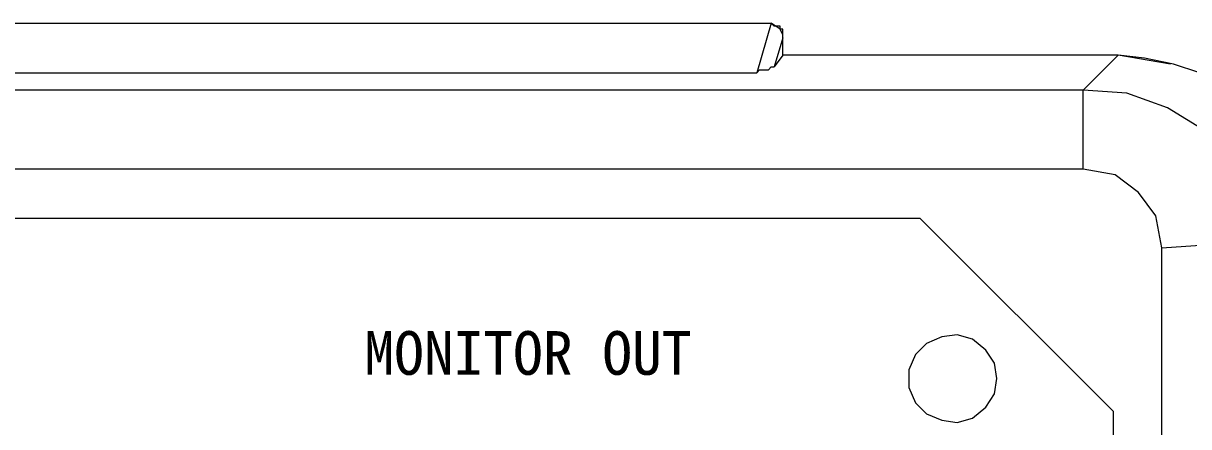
# Model space of a CAD drawing. Units: millimetres on the paper. Extents: x -142 to 142, y -98 to 91.
# Drawn here: x 96.23 to 125.56, y 22.97 to 33.13 of the extents above; entities that cross this region are included whole.
import ezdxf
from ezdxf.enums import TextEntityAlignment as Align

# ---------------------------------------------------------------- set-up
doc = ezdxf.new("R2010")
doc.units = ezdxf.units.MM
doc.layers.add('0-1_外形線', color=4, linetype='Continuous')
doc.styles.add('ＭＳ ゴシック', font='')
doc.styles.get('ＭＳ ゴシック').set_extended_font_data('MS Gothic')

msp = doc.modelspace()

# ---------------------------------------------------------------- linework, layer by layer
at = {"layer": '0-1_外形線'}
for p, q in [((79.192, 33.128), (115.054, 33.128)), ((115.054, 33.128), (114.687, 31.881)), ((115.348, 32.761), (115.127, 32.028)), ((115.348, 32.321), (115.348, 32.835)), ((115.348, 32.321), (115.127, 32.028)), ((123.782, 32.321), (115.348, 32.321)), ((122.901, 31.44), (123.782, 32.321)), ((125.102, 32.101), (123.782, 32.321)), ((79.558, 31.881), (114.687, 31.881)), ((122.901, 31.44), (71.344, 31.44)), ((122.901, 29.454), (122.901, 31.44)), ((122.901, 29.454), (71.344, 29.454)), ((75.445, 28.223), (118.789, 28.223)), ((124.882, 27.473), (127.815, 27.672)), ((124.882, -16.286), (124.882, 27.473))]:
    msp.add_line(p, q, dxfattribs=at)
for points in [[(115.348, 32.835), (115.274, 32.982), (115.054, 33.128)], [(115.348, 32.761), (115.348, 32.835), (115.348, 32.908), (115.348, 32.982), (115.274, 32.982), (115.274, 33.055), (115.201, 33.055), (115.127, 33.055), (115.054, 33.128)], [(128.695, 27.405), (128.622, 28.065), (128.475, 28.799), (128.255, 29.459), (127.889, 30.047), (127.448, 30.633), (127.008, 31.074), (126.422, 31.514), (125.835, 31.881), (125.175, 32.101), (124.442, 32.248), (123.782, 32.321)], [(114.687, 31.881), (114.761, 31.954), (114.834, 31.954), (114.908, 31.954), (114.981, 31.954), (115.054, 32.028), (115.127, 32.028)], [(127.815, 26.524), (127.742, 27.625), (127.375, 28.652), (126.788, 29.606), (125.982, 30.413), (125.028, 31), (124.001, 31.368), (122.901, 31.44)], [(124.882, 27.473), (124.735, 28.28), (124.295, 28.867), (123.708, 29.307), (122.901, 29.454)], [(118.789, 28.223), (123.654, 23.358), (123.654, -12.081)]]:
    msp.add_lwpolyline(points, dxfattribs=at)
msp.add_lwpolyline([(120.727, 24.178), (120.672, 24.565), (120.451, 24.897), (120.119, 25.173), (119.732, 25.284), (119.345, 25.228), (118.958, 25.063), (118.682, 24.786), (118.516, 24.399), (118.516, 23.957), (118.682, 23.57), (118.958, 23.293), (119.345, 23.128), (119.732, 23.072), (120.119, 23.183), (120.451, 23.459), (120.672, 23.791)], close=True, dxfattribs=at)

# ---------------------------------------------------------------- texts
at = {"layer": '0-1_外形線', "style": 'ＭＳ ゴシック'}
msp.add_text('MONITOR OUT', height=1.1, dxfattribs=at).set_placement((104.816, 23.944), align=Align.BOTTOM_LEFT)

doc.saveas('drawing.dxf')
